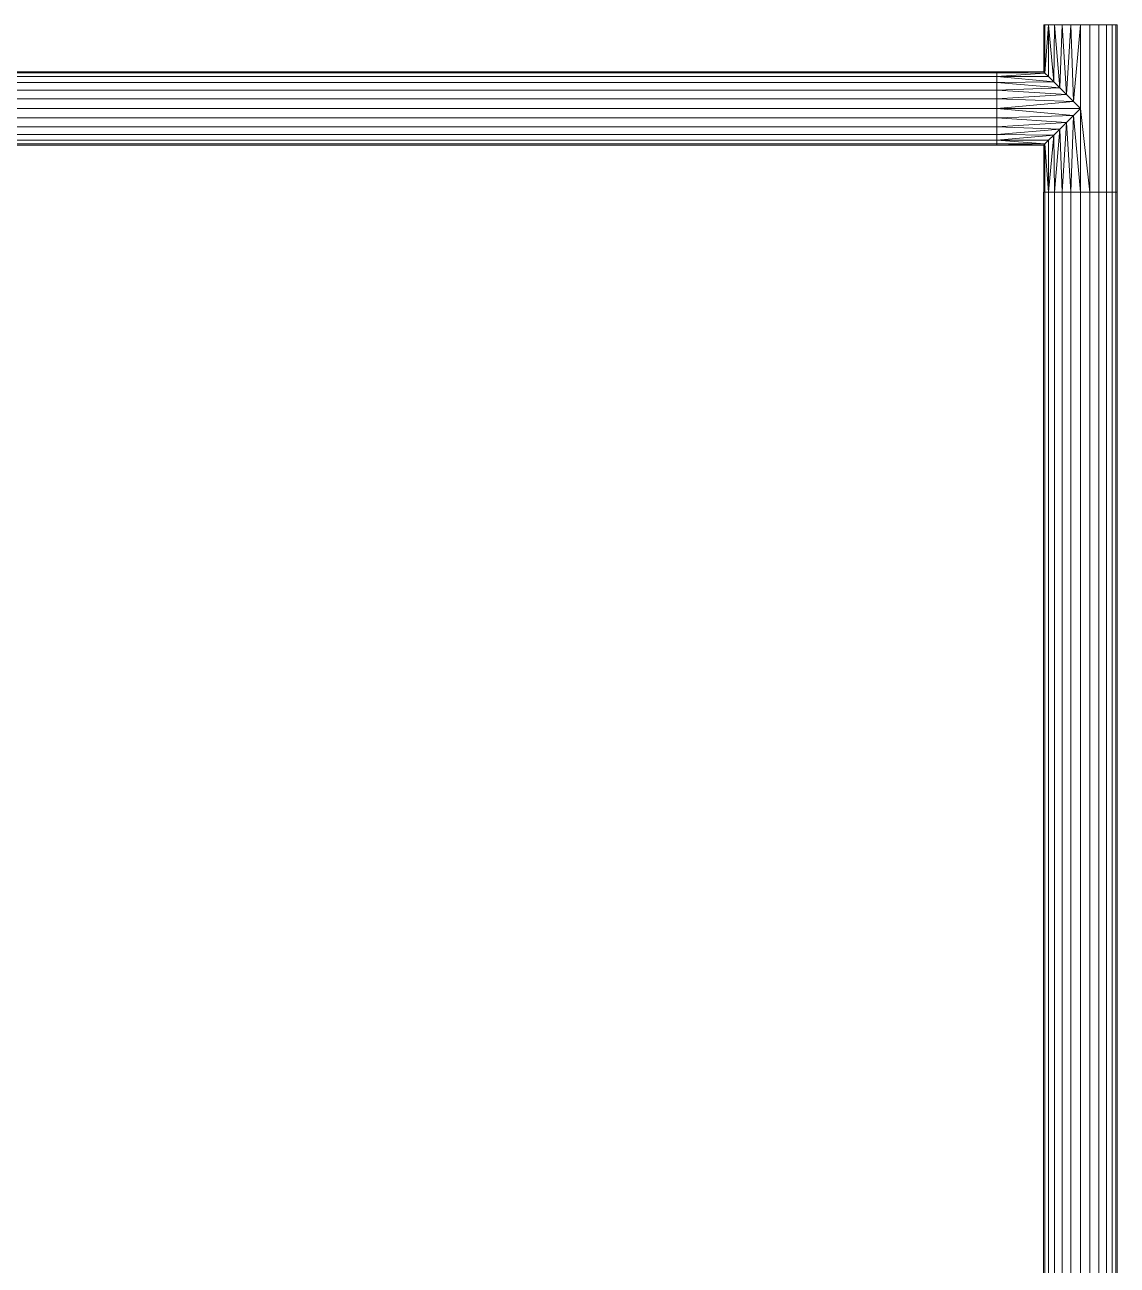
# Model space of a CAD drawing. Header units: inches. Extents: x -3325 to -59, y 5 to 733.
# Drawn here: x -747.36 to -727.83, y 141.18 to 163.36 of the extents above; entities that cross this region are included whole.
import ezdxf

# ---------------------------------------------------------------- set-up
doc = ezdxf.new("R2010")
doc.units = ezdxf.units.IN
doc.header["$MEASUREMENT"] = 0
doc.layers.add('P-PIPE', color=10, linetype='Continuous', lineweight=9)

# ---------------------------------------------------------------- blocks, each defined once
blk = doc.blocks.new('Tee - Welded - Generic - Standard-1086689-06 - Fifth Level')
at = {"layer": 'P-PIPE'}
mesh = blk.add_polyface(dxfattribs=at)
corners = [(-1.496, -0.657), (-1.496, -0.635, 0.17), (-1.496, -0.569, 0.329), (-1.496, -0.465, 0.465), (-1.496, -0.329, 0.569), (-1.496, -0.17, 0.635), (-1.496, 0, 0.657), (-1.496, 0.17, 0.635), (-1.496, 0.329, 0.569), (-1.496, 0.465, 0.465), (-1.496, 0.569, 0.329), (-1.496, 0.635, 0.17), (-1.496, 0.657), (-1.496, 0.635, -0.17), (-1.496, 0.569, -0.329), (-1.496, 0.465, -0.465), (-1.496, 0.329, -0.569), (-1.496, 0.17, -0.635), (-1.496, 0, -0.657), (-1.496, -0.17, -0.635), (-1.496, -0.329, -0.569), (-1.496, -0.465, -0.465), (-1.496, -0.569, -0.329), (-1.496, -0.635, -0.17)]
mesh.append_faces([[corners[k] for k in face] for face in [(20, 17, 18, 19)]], dxfattribs={"vtx0": -1})
mesh.append_faces([[corners[k] for k in face] for face in [(23, 17, 20), (11, 23, 8, 10)]], dxfattribs={"vtx0": -1, "vtx1": -1, "vtx2": -1})
mesh.append_faces([[corners[k] for k in face] for face in [(17, 23, 11, 14)]], dxfattribs={"vtx0": -1, "vtx1": -1, "vtx2": -1, "vtx3": -1})
mesh.append_faces([[corners[k] for k in face] for face in [(16, 17, 14, 15), (9, 10, 8)]], dxfattribs={"vtx1": -1})
mesh.append_faces([[corners[k] for k in face] for face in [(7, 8, 3, 6)]], dxfattribs={"vtx1": -1, "vtx2": -1})
mesh.append_faces([[corners[k] for k in face] for face in [(23, 0, 3, 8)]], dxfattribs={"vtx1": -1, "vtx2": -1, "vtx3": -1})
mesh.append_faces([[corners[k] for k in face] for face in [(12, 13, 14, 11)]], dxfattribs={"vtx2": -1})
mesh.append_faces([[corners[k] for k in face] for face in [(20, 21, 22, 23), (0, 1, 2, 3), (3, 4, 5, 6)]], dxfattribs={"vtx3": -1})
mesh = blk.add_polyface(dxfattribs=at)
corners = [(-1.496, 0.657), (-1.496, 0.635, 0.17), (-1.496, 0.569, 0.329), (-1.496, 0.465, 0.465), (-1.496, 0.329, 0.569), (-1.496, 0.17, 0.635), (-1.496, 0, 0.657), (-1.496, -0.17, 0.635), (-1.496, -0.329, 0.569), (-1.496, -0.465, 0.465), (-1.496, -0.569, 0.329), (-1.496, -0.635, 0.17), (-1.496, -0.657), (-0.657, -0.657), (-0.634, -0.634, 0.175), (-0.569, -0.569, 0.329), (-0.477, -0.477, 0.452), (-0.369, -0.369, 0.545), (-0.25, -0.25, 0.608), (-0.126, -0.126, 0.645), (0, 0, 0.657), (0.126, -0.126, 0.645), (0.25, -0.25, 0.608), (0.369, -0.369, 0.545), (0.477, -0.477, 0.452), (0.569, -0.569, 0.329), (0.634, -0.634, 0.175), (0.657, -0.657), (1.496, -0.657), (1.496, -0.635, 0.17), (1.496, -0.569, 0.329), (1.496, -0.465, 0.465), (1.496, -0.329, 0.569), (1.496, -0.17, 0.635), (1.496, 0, 0.657), (1.496, 0.17, 0.635), (1.496, 0.329, 0.569), (1.496, 0.465, 0.465), (1.496, 0.569, 0.329), (1.496, 0.635, 0.17), (1.496, 0.657)]
mesh.append_faces([[corners[k] for k in face] for face in [(13, 11, 12)]], dxfattribs={"vtx0": -1})
mesh.append_faces([[corners[k] for k in face] for face in [(27, 29, 26), (25, 30, 24), (11, 14, 10), (9, 17, 8), (16, 10, 15), (23, 32, 22), (21, 34, 20), (22, 33, 21), (33, 22, 32), (19, 7, 18), (7, 19, 6)]], dxfattribs={"vtx0": -1, "vtx1": -1})
mesh.append_faces([[corners[k] for k in face] for face in [(30, 25, 26), (24, 30, 31), (8, 17, 18), (21, 33, 34), (18, 7, 8), (20, 5, 6)]], dxfattribs={"vtx0": -1, "vtx2": -1})
mesh.append_faces([[corners[k] for k in face] for face in [(20, 34, 35, 5)]], dxfattribs={"vtx0": -1, "vtx2": -1, "vtx3": -1})
mesh.append_faces([[corners[k] for k in face] for face in [(28, 29, 27)]], dxfattribs={"vtx1": -1})
mesh.append_faces([[corners[k] for k in face] for face in [(29, 30, 26), (31, 32, 23), (23, 24, 31), (13, 14, 11), (14, 15, 10), (16, 17, 9), (9, 10, 16), (19, 20, 6)]], dxfattribs={"vtx1": -1, "vtx2": -1})
mesh.append_faces([[corners[k] for k in face] for face in [(38, 39, 1, 2), (36, 37, 3, 4), (37, 38, 2, 3), (35, 36, 4, 5)]], dxfattribs={"vtx1": -1, "vtx3": -1})
mesh.append_faces([[corners[k] for k in face] for face in [(39, 40, 0, 1)]], dxfattribs={"vtx3": -1})
mesh = blk.add_polyface(dxfattribs=at)
corners = [(-1.496, -0.657), (-1.496, -0.635, -0.17), (-1.496, -0.569, -0.329), (-1.496, -0.465, -0.465), (-1.496, -0.329, -0.569), (-1.496, -0.17, -0.635), (-1.496, 0, -0.657), (-1.496, 0.17, -0.635), (-1.496, 0.329, -0.569), (-1.496, 0.465, -0.465), (-1.496, 0.569, -0.329), (-1.496, 0.635, -0.17), (-1.496, 0.657), (1.496, 0.657), (1.496, 0.635, -0.17), (1.496, 0.569, -0.329), (1.496, 0.465, -0.465), (1.496, 0.329, -0.569), (1.496, 0.17, -0.635), (1.496, 0, -0.657), (1.496, -0.17, -0.635), (1.496, -0.329, -0.569), (1.496, -0.465, -0.465), (1.496, -0.569, -0.329), (1.496, -0.635, -0.17), (1.496, -0.657), (0.657, -0.657), (0.634, -0.634, -0.175), (0.569, -0.569, -0.329), (0.477, -0.477, -0.452), (0.369, -0.369, -0.545), (0.25, -0.25, -0.608), (0.126, -0.126, -0.645), (0, 0, -0.657), (-0.126, -0.126, -0.645), (-0.25, -0.25, -0.608), (-0.369, -0.369, -0.545), (-0.477, -0.477, -0.452), (-0.569, -0.569, -0.329), (-0.634, -0.634, -0.175), (-0.657, -0.657)]
mesh.append_faces([[corners[k] for k in face] for face in [(1, 40, 0)]], dxfattribs={"vtx0": -1})
mesh.append_faces([[corners[k] for k in face] for face in [(33, 19, 32), (6, 34, 5), (32, 20, 31), (24, 27, 23), (27, 24, 26), (36, 4, 35), (3, 37, 2), (38, 2, 37), (21, 31, 20)]], dxfattribs={"vtx0": -1, "vtx1": -1})
mesh.append_faces([[corners[k] for k in face] for face in [(35, 4, 5), (6, 33, 34), (23, 28, 29), (29, 22, 23), (21, 30, 31), (23, 27, 28), (36, 3, 4), (3, 36, 37), (39, 1, 2)]], dxfattribs={"vtx0": -1, "vtx2": -1})
mesh.append_faces([[corners[k] for k in face] for face in [(13, 14, 11, 12)]], dxfattribs={"vtx1": -1})
mesh.append_faces([[corners[k] for k in face] for face in [(19, 20, 32), (34, 35, 5), (6, 7, 33), (21, 22, 30), (29, 30, 22), (39, 40, 1), (38, 39, 2)]], dxfattribs={"vtx1": -1, "vtx2": -1})
mesh.append_faces([[corners[k] for k in face] for face in [(18, 19, 33, 7)]], dxfattribs={"vtx1": -1, "vtx2": -1, "vtx3": -1})
mesh.append_faces([[corners[k] for k in face] for face in [(15, 16, 9, 10), (14, 15, 10, 11), (16, 17, 8, 9), (17, 18, 7, 8)]], dxfattribs={"vtx1": -1, "vtx3": -1})
mesh.append_faces([[corners[k] for k in face] for face in [(24, 25, 26)]], dxfattribs={"vtx2": -1})
mesh = blk.add_polyface(dxfattribs=at)
corners = [(1.496, -0.657), (1.496, -0.635, -0.17), (1.496, -0.569, -0.329), (1.496, -0.465, -0.465), (1.496, -0.329, -0.569), (1.496, -0.17, -0.635), (1.496, 0, -0.657), (1.496, 0.17, -0.635), (1.496, 0.329, -0.569), (1.496, 0.465, -0.465), (1.496, 0.569, -0.329), (1.496, 0.635, -0.17), (1.496, 0.657), (1.496, 0.635, 0.17), (1.496, 0.569, 0.329), (1.496, 0.465, 0.465), (1.496, 0.329, 0.569), (1.496, 0.17, 0.635), (1.496, 0, 0.657), (1.496, -0.17, 0.635), (1.496, -0.329, 0.569), (1.496, -0.465, 0.465), (1.496, -0.569, 0.329), (1.496, -0.635, 0.17)]
mesh.append_faces([[corners[k] for k in face] for face in [(7, 5, 6), (10, 8, 9), (4, 2, 3), (16, 14, 15), (23, 21, 22)]], dxfattribs={"vtx0": -1})
mesh.append_faces([[corners[k] for k in face] for face in [(1, 5, 0)]], dxfattribs={"vtx0": -1, "vtx1": -1})
mesh.append_faces([[corners[k] for k in face] for face in [(5, 10, 11, 0), (23, 12, 13, 21)]], dxfattribs={"vtx0": -1, "vtx2": -1, "vtx3": -1})
mesh.append_faces([[corners[k] for k in face] for face in [(21, 16, 17, 18)]], dxfattribs={"vtx0": -1, "vtx3": -1})
mesh.append_faces([[corners[k] for k in face] for face in [(7, 8, 10, 5), (13, 14, 16, 21)]], dxfattribs={"vtx1": -1, "vtx2": -1, "vtx3": -1})
mesh.append_faces([[corners[k] for k in face] for face in [(4, 5, 1, 2), (23, 0, 11, 12)]], dxfattribs={"vtx1": -1, "vtx3": -1})
mesh.append_faces([[corners[k] for k in face] for face in [(19, 20, 21, 18)]], dxfattribs={"vtx2": -1})
mesh = blk.add_polyface(dxfattribs=at)
corners = [(-0.657, -1.496), (-0.635, -1.496, 0.17), (-0.569, -1.496, 0.329), (-0.465, -1.496, 0.465), (-0.329, -1.496, 0.569), (-0.17, -1.496, 0.635), (0, -1.496, 0.657), (0.17, -1.496, 0.635), (0.329, -1.496, 0.569), (0.465, -1.496, 0.465), (0.569, -1.496, 0.329), (0.635, -1.496, 0.17), (0.657, -1.496), (0.657, -0.657), (0.634, -0.634, 0.175), (0.569, -0.569, 0.329), (0.477, -0.477, 0.452), (0.369, -0.369, 0.545), (0.25, -0.25, 0.608), (0.126, -0.126, 0.645), (0, 0, 0.657), (-0.126, -0.126, 0.645), (-0.25, -0.25, 0.608), (-0.369, -0.369, 0.545), (-0.477, -0.477, 0.452), (-0.569, -0.569, 0.329), (-0.634, -0.634, 0.175), (-0.657, -0.657)]
mesh.append_faces([[corners[k] for k in face] for face in [(13, 11, 12)]], dxfattribs={"vtx0": -1})
mesh.append_faces([[corners[k] for k in face] for face in [(22, 5, 21), (24, 3, 23), (8, 18, 7), (17, 9, 16)]], dxfattribs={"vtx0": -1, "vtx1": -1})
mesh.append_faces([[corners[k] for k in face] for face in [(24, 2, 3), (26, 1, 2), (22, 4, 5), (6, 20, 21), (21, 5, 6), (19, 6, 7), (16, 9, 10), (17, 8, 9), (6, 19, 20)]], dxfattribs={"vtx0": -1, "vtx2": -1})
mesh.append_faces([[corners[k] for k in face] for face in [(26, 27, 1), (3, 4, 23), (25, 26, 2), (24, 25, 2), (22, 23, 4), (10, 11, 14), (18, 19, 7), (17, 18, 8), (13, 14, 11), (15, 16, 10), (14, 15, 10)]], dxfattribs={"vtx1": -1, "vtx2": -1})
mesh.append_faces([[corners[k] for k in face] for face in [(27, 0, 1)]], dxfattribs={"vtx2": -1})
mesh = blk.add_polyface(dxfattribs=at)
corners = [(0.657, -1.496), (0.635, -1.496, -0.17), (0.569, -1.496, -0.329), (0.465, -1.496, -0.465), (0.329, -1.496, -0.569), (0.17, -1.496, -0.635), (0, -1.496, -0.657), (-0.17, -1.496, -0.635), (-0.329, -1.496, -0.569), (-0.465, -1.496, -0.465), (-0.569, -1.496, -0.329), (-0.635, -1.496, -0.17), (-0.657, -1.496), (-0.657, -0.657), (-0.634, -0.634, -0.175), (-0.569, -0.569, -0.329), (-0.477, -0.477, -0.452), (-0.369, -0.369, -0.545), (-0.25, -0.25, -0.608), (-0.126, -0.126, -0.645), (0, 0, -0.657), (0.126, -0.126, -0.645), (0.25, -0.25, -0.608), (0.369, -0.369, -0.545), (0.477, -0.477, -0.452), (0.569, -0.569, -0.329), (0.634, -0.634, -0.175), (0.657, -0.657)]
mesh.append_faces([[corners[k] for k in face] for face in [(13, 11, 12)]], dxfattribs={"vtx0": -1})
mesh.append_faces([[corners[k] for k in face] for face in [(22, 5, 21), (24, 3, 23), (8, 18, 7), (17, 9, 16)]], dxfattribs={"vtx0": -1, "vtx1": -1})
mesh.append_faces([[corners[k] for k in face] for face in [(24, 2, 3), (26, 1, 2), (22, 4, 5), (6, 20, 21), (21, 5, 6), (19, 6, 7), (16, 9, 10), (17, 8, 9), (6, 19, 20)]], dxfattribs={"vtx0": -1, "vtx2": -1})
mesh.append_faces([[corners[k] for k in face] for face in [(0, 1, 27)]], dxfattribs={"vtx1": -1})
mesh.append_faces([[corners[k] for k in face] for face in [(26, 27, 1), (3, 4, 23), (25, 26, 2), (24, 25, 2), (22, 23, 4), (10, 11, 14), (18, 19, 7), (17, 18, 8), (13, 14, 11), (15, 16, 10), (14, 15, 10)]], dxfattribs={"vtx1": -1, "vtx2": -1})
mesh = blk.add_polyface(dxfattribs=at)
corners = [(-0.657, -1.496), (-0.635, -1.496, -0.17), (-0.569, -1.496, -0.329), (-0.465, -1.496, -0.465), (-0.329, -1.496, -0.569), (-0.17, -1.496, -0.635), (0, -1.496, -0.657), (0.17, -1.496, -0.635), (0.329, -1.496, -0.569), (0.465, -1.496, -0.465), (0.569, -1.496, -0.329), (0.635, -1.496, -0.17), (0.657, -1.496), (0.635, -1.496, 0.17), (0.569, -1.496, 0.329), (0.465, -1.496, 0.465), (0.329, -1.496, 0.569), (0.17, -1.496, 0.635), (0, -1.496, 0.657), (-0.17, -1.496, 0.635), (-0.329, -1.496, 0.569), (-0.465, -1.496, 0.465), (-0.569, -1.496, 0.329), (-0.635, -1.496, 0.17)]
mesh.append_faces([[corners[k] for k in face] for face in [(16, 14, 15), (13, 11, 12)]], dxfattribs={"vtx0": -1})
mesh.append_faces([[corners[k] for k in face] for face in [(0, 3, 11, 13)]], dxfattribs={"vtx0": -1, "vtx1": -1, "vtx2": -1, "vtx3": -1})
mesh.append_faces([[corners[k] for k in face] for face in [(16, 0, 13, 14), (21, 0, 16, 17)]], dxfattribs={"vtx0": -1, "vtx1": -1, "vtx3": -1})
mesh.append_faces([[corners[k] for k in face] for face in [(5, 8, 9, 11)]], dxfattribs={"vtx0": -1, "vtx2": -1, "vtx3": -1})
mesh.append_faces([[corners[k] for k in face] for face in [(17, 18, 21)]], dxfattribs={"vtx1": -1, "vtx2": -1})
mesh.append_faces([[corners[k] for k in face] for face in [(6, 7, 8, 5), (9, 10, 11), (22, 23, 0, 21), (19, 20, 21, 18)]], dxfattribs={"vtx2": -1})
mesh.append_faces([[corners[k] for k in face] for face in [(3, 4, 5, 11)]], dxfattribs={"vtx2": -1, "vtx3": -1})
mesh.append_faces([[corners[k] for k in face] for face in [(0, 1, 2, 3)]], dxfattribs={"vtx3": -1})

msp = doc.modelspace()

# ---------------------------------------------------------------- linework, layer by layer
at = {"layer": 'P-PIPE', "color": 1}
for p, q in [((-728.485, 160.369, 1084), (-728.485, 163.361, 1084)), ((-763.655, 161.865, 1084), (-729.981, 161.865, 1084)), ((-763.655, 161.865, 1084), (-729.981, 161.865, 1084)), ((-729.981, 161.865, 1084), (-728.485, 161.865, 1084)), ((-728.485, 160.369, 1084), (-728.485, 128.861, 1084)), ((-728.485, 160.369, 1084), (-728.485, 128.861, 1084))]:
    msp.add_line(p, q, dxfattribs=at)

# ---------------------------------------------------------------- block references
at = {"layer": 'P-PIPE', "color": 1, "extrusion": (0, 0, -1), "rotation": 90}
msp.add_blockref('Tee - Welded - Generic - Standard-1086689-06 - Fifth Level', (728.485, 161.865, -1084), dxfattribs=at)

# ---------------------------------------------------------------- meshes
at = {"layer": 'P-PIPE', "color": 1}
mesh = msp.add_polyface(dxfattribs=at)
corners = [(-763.655, 162.522, 1084), (-763.655, 162.5, 1084.17), (-763.655, 162.434, 1084.329), (-763.655, 162.33, 1084.465), (-763.655, 162.194, 1084.569), (-763.655, 162.035, 1084.635), (-763.655, 161.865, 1084.657), (-729.981, 161.865, 1084.657), (-729.981, 162.035, 1084.635), (-729.981, 162.194, 1084.569), (-729.981, 162.33, 1084.465), (-729.981, 162.434, 1084.329), (-729.981, 162.5, 1084.17), (-729.981, 162.522, 1084)]
mesh.append_faces([[corners[k] for k in face] for face in [(7, 8, 5, 6)]], dxfattribs={"vtx1": -1, "color": 1})
mesh.append_faces([[corners[k] for k in face] for face in [(8, 9, 4, 5), (3, 4, 9, 10), (11, 12, 1, 2), (2, 3, 10, 11)]], dxfattribs={"vtx1": -1, "vtx3": -1, "color": 1})
mesh.append_faces([[corners[k] for k in face] for face in [(12, 13, 0, 1)]], dxfattribs={"vtx3": -1, "color": 1})
mesh = msp.add_polyface(dxfattribs=at)
corners = [(-763.655, 161.865, 1083.342), (-763.655, 162.035, 1083.365), (-763.655, 162.194, 1083.431), (-763.655, 162.33, 1083.535), (-763.655, 162.434, 1083.671), (-763.655, 162.5, 1083.83), (-763.655, 162.522, 1084), (-729.981, 162.522, 1084), (-729.981, 162.5, 1083.83), (-729.981, 162.434, 1083.671), (-729.981, 162.33, 1083.535), (-729.981, 162.194, 1083.431), (-729.981, 162.035, 1083.365), (-729.981, 161.865, 1083.342)]
mesh.append_faces([[corners[k] for k in face] for face in [(7, 8, 5, 6)]], dxfattribs={"vtx1": -1, "color": 1})
mesh.append_faces([[corners[k] for k in face] for face in [(8, 9, 4, 5), (3, 4, 9, 10), (11, 12, 1, 2), (2, 3, 10, 11)]], dxfattribs={"vtx1": -1, "vtx3": -1, "color": 1})
mesh.append_faces([[corners[k] for k in face] for face in [(12, 13, 0, 1)]], dxfattribs={"vtx3": -1, "color": 1})
mesh = msp.add_polyface(dxfattribs=at)
corners = [(-729.981, 161.207, 1084), (-729.981, 161.23, 1083.83), (-729.981, 161.296, 1083.671), (-729.981, 161.4, 1083.535), (-729.981, 161.536, 1083.431), (-729.981, 161.695, 1083.365), (-729.981, 161.865, 1083.342), (-729.981, 162.035, 1083.365), (-729.981, 162.194, 1083.431), (-729.981, 162.33, 1083.535), (-729.981, 162.434, 1083.671), (-729.981, 162.5, 1083.83), (-729.981, 162.522, 1084), (-729.981, 162.5, 1084.17), (-729.981, 162.434, 1084.329), (-729.981, 162.33, 1084.465), (-729.981, 162.194, 1084.569), (-729.981, 162.035, 1084.635), (-729.981, 161.865, 1084.657), (-729.981, 161.695, 1084.635), (-729.981, 161.536, 1084.569), (-729.981, 161.4, 1084.465), (-729.981, 161.296, 1084.329), (-729.981, 161.23, 1084.17)]
mesh.append_faces([[corners[k] for k in face] for face in [(7, 4, 5, 6), (16, 14, 15)]], dxfattribs={"vtx0": -1, "color": 1})
mesh.append_faces([[corners[k] for k in face] for face in [(8, 4, 7)]], dxfattribs={"vtx0": -1, "vtx1": -1, "color": 1})
mesh.append_faces([[corners[k] for k in face] for face in [(3, 9, 21, 0), (21, 9, 14, 16)]], dxfattribs={"vtx0": -1, "vtx1": -1, "vtx2": -1, "vtx3": -1, "color": 1})
mesh.append_faces([[corners[k] for k in face] for face in [(9, 12, 13, 14)]], dxfattribs={"vtx0": -1, "vtx3": -1, "color": 1})
mesh.append_faces([[corners[k] for k in face] for face in [(11, 12, 9, 10)]], dxfattribs={"vtx1": -1, "color": 1})
mesh.append_faces([[corners[k] for k in face] for face in [(20, 21, 16, 19)]], dxfattribs={"vtx1": -1, "vtx2": -1, "color": 1})
mesh.append_faces([[corners[k] for k in face] for face in [(3, 4, 8, 9)]], dxfattribs={"vtx1": -1, "vtx3": -1, "color": 1})
mesh.append_faces([[corners[k] for k in face] for face in [(1, 2, 3, 0), (17, 18, 19, 16)]], dxfattribs={"vtx2": -1, "color": 1})
mesh.append_faces([[corners[k] for k in face] for face in [(21, 22, 23, 0)]], dxfattribs={"vtx3": -1, "color": 1})
mesh = msp.add_polyface(dxfattribs=at)
corners = [(-763.655, 161.865, 1084.657), (-763.655, 161.695, 1084.635), (-763.655, 161.536, 1084.569), (-763.655, 161.4, 1084.465), (-763.655, 161.296, 1084.329), (-763.655, 161.23, 1084.17), (-763.655, 161.207, 1084), (-729.981, 161.207, 1084), (-729.981, 161.23, 1084.17), (-729.981, 161.296, 1084.329), (-729.981, 161.4, 1084.465), (-729.981, 161.536, 1084.569), (-729.981, 161.695, 1084.635), (-729.981, 161.865, 1084.657)]
mesh.append_faces([[corners[k] for k in face] for face in [(8, 9, 4, 5), (3, 4, 9, 10), (11, 12, 1, 2), (2, 3, 10, 11)]], dxfattribs={"vtx1": -1, "vtx3": -1, "color": 1})
mesh.append_faces([[corners[k] for k in face] for face in [(6, 7, 8, 5)]], dxfattribs={"vtx2": -1, "color": 1})
mesh.append_faces([[corners[k] for k in face] for face in [(12, 13, 0, 1)]], dxfattribs={"vtx3": -1, "color": 1})
mesh = msp.add_polyface(dxfattribs=at)
corners = [(-763.655, 161.207, 1084), (-763.655, 161.23, 1083.83), (-763.655, 161.296, 1083.671), (-763.655, 161.4, 1083.535), (-763.655, 161.536, 1083.431), (-763.655, 161.695, 1083.365), (-763.655, 161.865, 1083.342), (-729.981, 161.865, 1083.342), (-729.981, 161.695, 1083.365), (-729.981, 161.536, 1083.431), (-729.981, 161.4, 1083.535), (-729.981, 161.296, 1083.671), (-729.981, 161.23, 1083.83), (-729.981, 161.207, 1084)]
mesh.append_faces([[corners[k] for k in face] for face in [(7, 8, 5, 6)]], dxfattribs={"vtx1": -1, "color": 1})
mesh.append_faces([[corners[k] for k in face] for face in [(8, 9, 4, 5), (3, 4, 9, 10), (11, 12, 1, 2), (2, 3, 10, 11)]], dxfattribs={"vtx1": -1, "vtx3": -1, "color": 1})
mesh.append_faces([[corners[k] for k in face] for face in [(12, 13, 0, 1)]], dxfattribs={"vtx3": -1, "color": 1})
mesh = msp.add_polyface(dxfattribs=at)
corners = [(-729.143, 160.369, 1084), (-729.12, 160.369, 1084.17), (-729.054, 160.369, 1084.329), (-728.95, 160.369, 1084.465), (-728.814, 160.369, 1084.569), (-728.655, 160.369, 1084.635), (-728.485, 160.369, 1084.657), (-728.315, 160.369, 1084.635), (-728.156, 160.369, 1084.569), (-728.02, 160.369, 1084.465), (-727.916, 160.369, 1084.329), (-727.85, 160.369, 1084.17), (-727.828, 160.369, 1084), (-727.85, 160.369, 1083.83), (-727.916, 160.369, 1083.671), (-728.02, 160.369, 1083.535), (-728.156, 160.369, 1083.431), (-728.315, 160.369, 1083.365), (-728.485, 160.369, 1083.342), (-728.655, 160.369, 1083.365), (-728.814, 160.369, 1083.431), (-728.95, 160.369, 1083.535), (-729.054, 160.369, 1083.671), (-729.12, 160.369, 1083.83)]
mesh.append_faces([[corners[k] for k in face] for face in [(19, 17, 18), (13, 11, 12)]], dxfattribs={"vtx0": -1, "color": 1})
mesh.append_faces([[corners[k] for k in face] for face in [(11, 15, 3, 8), (21, 3, 15, 19)]], dxfattribs={"vtx0": -1, "vtx1": -1, "vtx2": -1, "vtx3": -1, "color": 1})
mesh.append_faces([[corners[k] for k in face] for face in [(20, 21, 19)]], dxfattribs={"vtx1": -1, "color": 1})
mesh.append_faces([[corners[k] for k in face] for face in [(23, 0, 1)]], dxfattribs={"vtx2": -1, "color": 1})
mesh.append_faces([[corners[k] for k in face] for face in [(3, 4, 5, 8), (1, 2, 3, 23), (21, 22, 23, 3), (13, 14, 15, 11), (15, 16, 17, 19)]], dxfattribs={"vtx2": -1, "vtx3": -1, "color": 1})
mesh.append_faces([[corners[k] for k in face] for face in [(5, 6, 7, 8), (8, 9, 10, 11)]], dxfattribs={"vtx3": -1, "color": 1})
mesh = msp.add_polyface(dxfattribs=at)
corners = [(-728.485, 160.369, 1084.657), (-728.655, 160.369, 1084.635), (-728.814, 160.369, 1084.569), (-728.95, 160.369, 1084.465), (-729.054, 160.369, 1084.329), (-729.12, 160.369, 1084.17), (-729.143, 160.369, 1084), (-729.143, 128.861, 1084), (-729.12, 128.861, 1084.17), (-729.054, 128.861, 1084.329), (-728.95, 128.861, 1084.465), (-728.814, 128.861, 1084.569), (-728.655, 128.861, 1084.635), (-728.485, 128.861, 1084.657)]
mesh.append_faces([[corners[k] for k in face] for face in [(8, 9, 4, 5), (3, 4, 9, 10), (11, 12, 1, 2), (2, 3, 10, 11)]], dxfattribs={"vtx1": -1, "vtx3": -1, "color": 1})
mesh.append_faces([[corners[k] for k in face] for face in [(6, 7, 8, 5)]], dxfattribs={"vtx2": -1, "color": 1})
mesh.append_faces([[corners[k] for k in face] for face in [(12, 13, 0, 1)]], dxfattribs={"vtx3": -1, "color": 1})
mesh = msp.add_polyface(dxfattribs=at)
corners = [(-729.143, 160.369, 1084), (-729.12, 160.369, 1083.83), (-729.054, 160.369, 1083.671), (-728.95, 160.369, 1083.535), (-728.814, 160.369, 1083.431), (-728.655, 160.369, 1083.365), (-728.485, 160.369, 1083.342), (-728.485, 128.861, 1083.342), (-728.655, 128.861, 1083.365), (-728.814, 128.861, 1083.431), (-728.95, 128.861, 1083.535), (-729.054, 128.861, 1083.671), (-729.12, 128.861, 1083.83), (-729.143, 128.861, 1084)]
mesh.append_faces([[corners[k] for k in face] for face in [(7, 8, 5, 6)]], dxfattribs={"vtx1": -1, "color": 1})
mesh.append_faces([[corners[k] for k in face] for face in [(8, 9, 4, 5), (3, 4, 9, 10), (11, 12, 1, 2), (2, 3, 10, 11)]], dxfattribs={"vtx1": -1, "vtx3": -1, "color": 1})
mesh.append_faces([[corners[k] for k in face] for face in [(12, 13, 0, 1)]], dxfattribs={"vtx3": -1, "color": 1})
mesh = msp.add_polyface(dxfattribs=at)
corners = [(-727.828, 160.369, 1084), (-727.85, 160.369, 1084.17), (-727.916, 160.369, 1084.329), (-728.02, 160.369, 1084.465), (-728.156, 160.369, 1084.569), (-728.315, 160.369, 1084.635), (-728.485, 160.369, 1084.657), (-728.485, 128.861, 1084.657), (-728.315, 128.861, 1084.635), (-728.156, 128.861, 1084.569), (-728.02, 128.861, 1084.465), (-727.916, 128.861, 1084.329), (-727.85, 128.861, 1084.17), (-727.828, 128.861, 1084)]
mesh.append_faces([[corners[k] for k in face] for face in [(7, 8, 5, 6)]], dxfattribs={"vtx1": -1, "color": 1})
mesh.append_faces([[corners[k] for k in face] for face in [(8, 9, 4, 5), (3, 4, 9, 10), (11, 12, 1, 2), (2, 3, 10, 11)]], dxfattribs={"vtx1": -1, "vtx3": -1, "color": 1})
mesh.append_faces([[corners[k] for k in face] for face in [(12, 13, 0, 1)]], dxfattribs={"vtx3": -1, "color": 1})
mesh = msp.add_polyface(dxfattribs=at)
corners = [(-728.485, 160.369, 1083.342), (-728.315, 160.369, 1083.365), (-728.156, 160.369, 1083.431), (-728.02, 160.369, 1083.535), (-727.916, 160.369, 1083.671), (-727.85, 160.369, 1083.83), (-727.828, 160.369, 1084), (-727.828, 128.861, 1084), (-727.85, 128.861, 1083.83), (-727.916, 128.861, 1083.671), (-728.02, 128.861, 1083.535), (-728.156, 128.861, 1083.431), (-728.315, 128.861, 1083.365), (-728.485, 128.861, 1083.342)]
mesh.append_faces([[corners[k] for k in face] for face in [(7, 8, 5, 6)]], dxfattribs={"vtx1": -1, "color": 1})
mesh.append_faces([[corners[k] for k in face] for face in [(8, 9, 4, 5), (3, 4, 9, 10), (11, 12, 1, 2), (2, 3, 10, 11)]], dxfattribs={"vtx1": -1, "vtx3": -1, "color": 1})
mesh.append_faces([[corners[k] for k in face] for face in [(12, 13, 0, 1)]], dxfattribs={"vtx3": -1, "color": 1})

doc.saveas('drawing.dxf')
